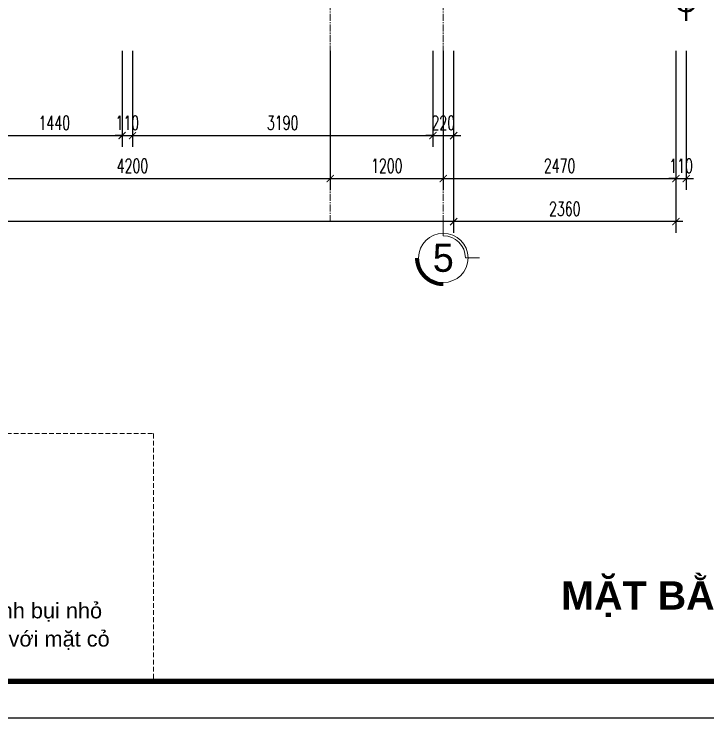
# Model space of a CAD drawing. Header units: millimetres. Extents: x -229618 to 2906, y -178063 to 96806.
# Drawn here: x -200010 to -192643, y -44272 to -36797 of the extents above; entities that cross this region are included whole.
import ezdxf
from ezdxf.enums import TextEntityAlignment as Align

# ---------------------------------------------------------------- set-up
doc = ezdxf.new("R2010")
doc.units = ezdxf.units.MM
doc.header["$LTSCALE"] = 200
doc.header["$MEASUREMENT"] = 0
doc.header["$PDMODE"] = 3
doc.header["$PDSIZE"] = 50
doc.linetypes.add('CENTER2', pattern=[1.125, 0.75, -0.125, 0.125, -0.125])
doc.linetypes.add('DASHED2', pattern=[0.375, 0.25, -0.125])
doc.layers.get('0').update_dxf_attribs({"color": 95, "linetype": 'CONTINUOUS'})
doc.layers.get('DEFPOINTS').update_dxf_attribs({"linetype": 'CONTINUOUS'})
for name, color, linetype, lineweight in [('cat', 1, 'CONTINUOUS', 40), ('hatch', 250, 'CONTINUOUS', 5), ('khuat', 8, 'DASHED2', 15), ('thay', 7, 'CONTINUOUS', 18), ('tim', 18, 'CENTER2', 9)]:
    doc.layers.add(name, color=color, linetype=linetype, lineweight=lineweight)
for name, color, linetype in [('DIM', 251, 'CONTINUOUS'), ('KHUNGTEN', 7, 'CONTINUOUS'), ('MANH', 9, 'CONTINUOUS'), ('TEXT', 33, 'CONTINUOUS')]:
    doc.layers.add(name, color=color, linetype=linetype)
doc.styles.add('Aria H B iso', font='Vharialb_0.ttf')
doc.styles.add('Aria H iso', font='Vharial_0.ttf')
doc.styles.add('Arial iso', font='vnarial_0.ttf')
doc.styles.add('dam', font='Vhavanb_0.ttf', dxfattribs={"width": 0.9, "height": 450})
doc.styles.add('Scale', font='vnsimli.shx', dxfattribs={"width": 0.65, "bigfont": 'bigfont.shx'})
doc.dimstyles.new('Scale', dxfattribs={"dimscale": 75, "dimtxt": 2, "dimasz": 1, "dimexe": 1.6, "dimexo": 0, "dimgap": 0.8, "dimtad": 1, "dimdec": 0, "dimzin": 0, "dimdsep": 46, "dimtxsty": 'Scale', "dimblk": 'ARCHTICK', "dimcen": 0.1, "dimdle": 1, "dimclrd": 256, "dimclre": 256, "dimclrt": 3, "dimadec": 0, "dimazin": 0, "dimtfac": 1, "dimtdec": 0, "dimtix": 1, "dimtmove": 2, "dimatfit": 3, "dimldrblk": 'ARCHTICK', "dimfxl": 0, "dimtolj": 1, "dimtzin": 0, "dimarcsym": 0})

# ---------------------------------------------------------------- blocks, each defined once
blk = doc.blocks.new('KhungA3')
at = {"layer": 'DEFPOINTS', "color": 8}
blk.add_lwpolyline([(-3.738, 3.813), (416.305, 3.813), (416.305, 300.813), (-3.738, 300.813)], close=True, dxfattribs=at)
at = {"layer": 'KHUNGTEN', "color": 4, "const_width": 0.724}
blk.add_lwpolyline([(7.542, 8.987), (411.131, 8.987), (411.131, 295.639), (7.542, 295.639)], close=True, dxfattribs=at)
blk = doc.blocks.new('_ArchTick')
at = {"color": 0, "linetype": 'ByBlock', "const_width": 0.15}
blk.add_lwpolyline([(-0.5, -0.5), (0.5, 0.5)], dxfattribs=at)
blk = doc.blocks.new('*D253')
at = {"layer": 'DEFPOINTS', "color": 0, "linetype": 'Continuous'}
for p in [(-198863, -37188.2), (-198753, -37188.2), (-198753, -38088)]:
    blk.add_point(p, dxfattribs=at)
at = {"layer": 'DIM', "linetype": 'Continuous', "lineweight": -2}
for p, q in [((-198863, -37188.2), (-198863, -38208)), ((-198753, -37188.2), (-198753, -38208)), ((-198863, -38088), (-198938, -38088)), ((-198863, -38088), (-198753, -38088)), ((-198753, -38088), (-198678, -38088))]:
    blk.add_line(p, q, dxfattribs=at)
at = {"layer": 'DIM', "linetype": 'Continuous', "lineweight": -2, "xscale": 75, "yscale": 75, "zscale": 75}
blk.add_blockref('_ArchTick', (-198863, -38088), dxfattribs=at)
at = {"layer": 'DIM', "linetype": 'Continuous', "lineweight": -2, "xscale": 75, "yscale": 75, "zscale": 75, "rotation": 180}
blk.add_blockref('_ArchTick', (-198753, -38088), dxfattribs=at)
at = {"layer": 'DIM', "color": 3, "linetype": 'Continuous', "insert": (-198808, -37953), "char_height": 150, "attachment_point": 5, "style": 'Scale'}
blk.add_mtext('\\A1;110', dxfattribs=at)
blk = doc.blocks.new('*D254')
at = {"layer": 'DEFPOINTS', "color": 0, "linetype": 'Continuous'}
for p in [(-198753, -37188.2), (-195563, -37188.2), (-195563, -38088)]:
    blk.add_point(p, dxfattribs=at)
at = {"layer": 'DIM', "linetype": 'Continuous', "lineweight": -2}
for p, q in [((-198753, -37188.2), (-198753, -38208)), ((-195563, -37188.2), (-195563, -38208)), ((-198828, -38088), (-195488, -38088))]:
    blk.add_line(p, q, dxfattribs=at)
at = {"layer": 'DIM', "linetype": 'Continuous', "lineweight": -2, "xscale": 75, "yscale": 75, "zscale": 75, "rotation": 180}
blk.add_blockref('_ArchTick', (-198753, -38088), dxfattribs=at)
at = {"layer": 'DIM', "linetype": 'Continuous', "lineweight": -2, "xscale": 75, "yscale": 75, "zscale": 75}
blk.add_blockref('_ArchTick', (-195563, -38088), dxfattribs=at)
at = {"layer": 'DIM', "color": 3, "linetype": 'Continuous', "insert": (-197158, -37953), "char_height": 150, "attachment_point": 5, "style": 'Scale'}
blk.add_mtext('\\A1;3190', dxfattribs=at)
blk = doc.blocks.new('*D255')
at = {"layer": 'DEFPOINTS', "color": 0, "linetype": 'Continuous'}
for p in [(-195563, -37188.2), (-195343, -37188.2), (-195343, -38088)]:
    blk.add_point(p, dxfattribs=at)
at = {"layer": 'DIM', "linetype": 'Continuous', "lineweight": -2}
for p, q in [((-195563, -37188.2), (-195563, -38208)), ((-195343, -37188.2), (-195343, -38208)), ((-195563, -38088), (-195638, -38088)), ((-195563, -38088), (-195343, -38088)), ((-195343, -38088), (-195268, -38088))]:
    blk.add_line(p, q, dxfattribs=at)
at = {"layer": 'DIM', "linetype": 'Continuous', "lineweight": -2, "xscale": 75, "yscale": 75, "zscale": 75}
blk.add_blockref('_ArchTick', (-195563, -38088), dxfattribs=at)
at = {"layer": 'DIM', "linetype": 'Continuous', "lineweight": -2, "xscale": 75, "yscale": 75, "zscale": 75, "rotation": 180}
blk.add_blockref('_ArchTick', (-195343, -38088), dxfattribs=at)
at = {"layer": 'DIM', "color": 3, "linetype": 'Continuous', "insert": (-195453, -37953), "char_height": 150, "attachment_point": 5, "style": 'Scale'}
blk.add_mtext('\\A1;220', dxfattribs=at)
blk = doc.blocks.new('*D256')
at = {"layer": 'DEFPOINTS', "color": 0, "linetype": 'Continuous'}
for p in [(-200303, -37188.2), (-198863, -37188.2), (-198863, -38088)]:
    blk.add_point(p, dxfattribs=at)
at = {"layer": 'DIM', "linetype": 'Continuous', "lineweight": -2}
for p, q in [((-200303, -37188.2), (-200303, -38208)), ((-198863, -37188.2), (-198863, -38208)), ((-200378, -38088), (-198788, -38088))]:
    blk.add_line(p, q, dxfattribs=at)
at = {"layer": 'DIM', "linetype": 'Continuous', "lineweight": -2, "xscale": 75, "yscale": 75, "zscale": 75, "rotation": 180}
blk.add_blockref('_ArchTick', (-200303, -38088), dxfattribs=at)
at = {"layer": 'DIM', "linetype": 'Continuous', "lineweight": -2, "xscale": 75, "yscale": 75, "zscale": 75}
blk.add_blockref('_ArchTick', (-198863, -38088), dxfattribs=at)
at = {"layer": 'DIM', "color": 3, "linetype": 'Continuous', "insert": (-199583, -37953), "char_height": 150, "attachment_point": 5, "style": 'Scale'}
blk.add_mtext('\\A1;1440', dxfattribs=at)
blk = doc.blocks.new('*D72')
at = {"layer": 'DEFPOINTS', "color": 0, "linetype": 'Continuous'}
for p in [(-200853, -37188.2), (-196653, -37188.2), (-196653, -38544.7)]:
    blk.add_point(p, dxfattribs=at)
at = {"layer": 'DIM', "linetype": 'Continuous', "lineweight": -2}
for p, q in [((-200853, -37188.2), (-200853, -38664.7)), ((-196653, -37188.2), (-196653, -38664.7)), ((-200928, -38544.7), (-196578, -38544.7))]:
    blk.add_line(p, q, dxfattribs=at)
at = {"layer": 'DIM', "linetype": 'Continuous', "lineweight": -2, "xscale": 75, "yscale": 75, "zscale": 75, "rotation": 180}
blk.add_blockref('_ArchTick', (-200853, -38544.7), dxfattribs=at)
at = {"layer": 'DIM', "linetype": 'Continuous', "lineweight": -2, "xscale": 75, "yscale": 75, "zscale": 75}
blk.add_blockref('_ArchTick', (-196653, -38544.7), dxfattribs=at)
at = {"layer": 'DIM', "color": 3, "linetype": 'Continuous', "insert": (-198753, -38409.7), "char_height": 150, "attachment_point": 5, "style": 'Scale'}
blk.add_mtext('\\A1;4200', dxfattribs=at)
blk = doc.blocks.new('*D73')
at = {"layer": 'DEFPOINTS', "color": 0, "linetype": 'Continuous'}
for p in [(-196653, -37188.2), (-195453, -37188.2), (-195453, -38544.7)]:
    blk.add_point(p, dxfattribs=at)
at = {"layer": 'DIM', "linetype": 'Continuous', "lineweight": -2}
for p, q in [((-196653, -37188.2), (-196653, -38664.7)), ((-195453, -37188.2), (-195453, -38664.7)), ((-196728, -38544.7), (-195378, -38544.7))]:
    blk.add_line(p, q, dxfattribs=at)
at = {"layer": 'DIM', "linetype": 'Continuous', "lineweight": -2, "xscale": 75, "yscale": 75, "zscale": 75, "rotation": 180}
blk.add_blockref('_ArchTick', (-196653, -38544.7), dxfattribs=at)
at = {"layer": 'DIM', "linetype": 'Continuous', "lineweight": -2, "xscale": 75, "yscale": 75, "zscale": 75}
blk.add_blockref('_ArchTick', (-195453, -38544.7), dxfattribs=at)
at = {"layer": 'DIM', "color": 3, "linetype": 'Continuous', "insert": (-196053, -38409.7), "char_height": 150, "attachment_point": 5, "style": 'Scale'}
blk.add_mtext('\\A1;1200', dxfattribs=at)
blk = doc.blocks.new('tr')
at = {"layer": 'thay', "ltscale": 600}
for p, q in [((0, -200), (0, 0)), ((313.2, -513.2), (513.2, -513.2))]:
    blk.add_line(p, q, dxfattribs=at)
at = {"layer": 'thay', "ltscale": 600, "const_width": 50}
blk.add_lwpolyline([(-375, -513.2, 0.414214), (0, -888.2, 0.414214)], format="xyb", dxfattribs=at)
at = {"layer": 'thay', "ltscale": 600}
blk.add_circle((0, -513.2), 350, dxfattribs=at)
blk.add_arc((0, -513.2), 313.2, 0, 90, dxfattribs=at)
at = {"layer": 'TEXT', "linetype": 'Continuous', "style": 'Aria H iso'}
blk.add_attdef('A', text='', height=350, dxfattribs=at).set_placement((0, -670.6), align=Align.CENTER)
blk = doc.blocks.new('*D100')
at = {"layer": 'DEFPOINTS', "color": 0, "linetype": 'Continuous'}
for p in [(-195453, -37188.2), (-192983, -37188.2), (-192983, -38544.7)]:
    blk.add_point(p, dxfattribs=at)
at = {"layer": 'DIM', "linetype": 'Continuous', "lineweight": -2}
for p, q in [((-195453, -37188.2), (-195453, -38664.7)), ((-192983, -37188.2), (-192983, -38664.7)), ((-195528, -38544.7), (-192908, -38544.7))]:
    blk.add_line(p, q, dxfattribs=at)
at = {"layer": 'DIM', "linetype": 'Continuous', "lineweight": -2, "xscale": 75, "yscale": 75, "zscale": 75, "rotation": 180}
blk.add_blockref('_ArchTick', (-195453, -38544.7), dxfattribs=at)
at = {"layer": 'DIM', "linetype": 'Continuous', "lineweight": -2, "xscale": 75, "yscale": 75, "zscale": 75}
blk.add_blockref('_ArchTick', (-192983, -38544.7), dxfattribs=at)
at = {"layer": 'DIM', "color": 3, "linetype": 'Continuous', "insert": (-194218, -38409.7), "char_height": 150, "attachment_point": 5, "style": 'Scale'}
blk.add_mtext('\\A1;2470', dxfattribs=at)
blk = doc.blocks.new('*D101')
at = {"layer": 'DEFPOINTS', "color": 0, "linetype": 'Continuous'}
for p in [(-192983, -37188.2), (-192873, -37188.2), (-192873, -38544.7)]:
    blk.add_point(p, dxfattribs=at)
at = {"layer": 'DIM', "linetype": 'Continuous', "lineweight": -2}
for p, q in [((-192983, -37188.2), (-192983, -38664.7)), ((-192873, -37188.2), (-192873, -38664.7)), ((-192983, -38544.7), (-193058, -38544.7)), ((-192983, -38544.7), (-192873, -38544.7)), ((-192873, -38544.7), (-192798, -38544.7))]:
    blk.add_line(p, q, dxfattribs=at)
at = {"layer": 'DIM', "linetype": 'Continuous', "lineweight": -2, "xscale": 75, "yscale": 75, "zscale": 75}
blk.add_blockref('_ArchTick', (-192983, -38544.7), dxfattribs=at)
at = {"layer": 'DIM', "linetype": 'Continuous', "lineweight": -2, "xscale": 75, "yscale": 75, "zscale": 75, "rotation": 180}
blk.add_blockref('_ArchTick', (-192873, -38544.7), dxfattribs=at)
at = {"layer": 'DIM', "color": 3, "linetype": 'Continuous', "insert": (-192928, -38409.7), "char_height": 150, "attachment_point": 5, "style": 'Scale'}
blk.add_mtext('\\A1;110', dxfattribs=at)
blk = doc.blocks.new('*D102')
at = {"layer": 'DEFPOINTS', "color": 0, "linetype": 'Continuous'}
for p in [(-195343, -37188.2), (-192983, -37188.2), (-195343, -39001.5)]:
    blk.add_point(p, dxfattribs=at)
at = {"layer": 'DIM', "linetype": 'Continuous', "lineweight": -2}
for p, q in [((-195343, -37188.2), (-195343, -39121.5)), ((-192983, -37188.2), (-192983, -39121.5)), ((-192908, -39001.5), (-195418, -39001.5))]:
    blk.add_line(p, q, dxfattribs=at)
at = {"layer": 'DIM', "linetype": 'Continuous', "lineweight": -2, "xscale": 75, "yscale": 75, "zscale": 75, "rotation": 180}
blk.add_blockref('_ArchTick', (-195343, -39001.5), dxfattribs=at)
at = {"layer": 'DIM', "linetype": 'Continuous', "lineweight": -2, "xscale": 75, "yscale": 75, "zscale": 75}
blk.add_blockref('_ArchTick', (-192983, -39001.5), dxfattribs=at)
at = {"layer": 'DIM', "color": 3, "linetype": 'Continuous', "insert": (-194163, -38866.5), "char_height": 150, "attachment_point": 5, "style": 'Scale'}
blk.add_mtext('\\A1;2360', dxfattribs=at)
blk = doc.blocks.new('*D103')
at = {"layer": 'DEFPOINTS', "color": 0, "linetype": 'Continuous'}
for p in [(-208873, -37188.2), (-195343, -37188.2), (-208873, -39001.5)]:
    blk.add_point(p, dxfattribs=at)
at = {"layer": 'DIM', "linetype": 'Continuous', "lineweight": -2}
for p, q in [((-208873, -37188.2), (-208873, -39121.5)), ((-195343, -37188.2), (-195343, -39121.5)), ((-195268, -39001.5), (-208948, -39001.5))]:
    blk.add_line(p, q, dxfattribs=at)
at = {"layer": 'DIM', "linetype": 'Continuous', "lineweight": -2, "xscale": 75, "yscale": 75, "zscale": 75, "rotation": 180}
blk.add_blockref('_ArchTick', (-208873, -39001.5), dxfattribs=at)
at = {"layer": 'DIM', "linetype": 'Continuous', "lineweight": -2, "xscale": 75, "yscale": 75, "zscale": 75}
blk.add_blockref('_ArchTick', (-195343, -39001.5), dxfattribs=at)
at = {"layer": 'DIM', "color": 3, "linetype": 'Continuous', "insert": (-202108, -38866.5), "char_height": 150, "attachment_point": 5, "style": 'Scale'}
blk.add_mtext('\\A1;13530', dxfattribs=at)
blk = doc.blocks.new('A$C028E5273')
at = {"layer": 'hatch', "linetype": 'Continuous'}
h = blk.add_hatch(color=256, dxfattribs=at)
h.paths.add_polyline_path([(0, 100, 0.414214), (-100, 0), (0, 0)])
h.paths.add_polyline_path([(100, 0), (0, 0), (0, -100, 0.414214)])
at = {"layer": 'cat'}
for p, q in [((0, -200), (0, 200)), ((-200, 0), (200, 0))]:
    blk.add_line(p, q, dxfattribs=at)
blk.add_circle((0, 0), 100, dxfattribs=at)

msp = doc.modelspace()

# ---------------------------------------------------------------- linework, layer by layer
at = {"layer": 'khuat'}
msp.add_lwpolyline([(-210813.9, -41253), (-198529.2, -41253), (-198529.2, -43883.5)], dxfattribs=at)
at = {"layer": 'tim', "ltscale": 0.5}
for p, q in [((-196653, -24419.5), (-196653, -39001.5)), ((-195453, -24419.5), (-195453, -39001.5))]:
    msp.add_line(p, q, dxfattribs=at)

# ---------------------------------------------------------------- block references
at = {"layer": 'DIM', "linetype": 'Continuous'}
msp.add_blockref('A$C028E5273', (-192873, -36669.5), dxfattribs=at)
at = {"layer": 'KHUNGTEN', "xscale": 75, "yscale": 75, "zscale": 75.00000000000009}
msp.add_blockref('KhungA3', (-217336, -44557.6), dxfattribs=at)
at = {"layer": 'MANH', "xscale": 0.75, "yscale": 0.75, "zscale": 0.75}
msp.add_blockref('tr', (-195453, -39001.5), dxfattribs=at)

# ---------------------------------------------------------------- texts
at = {"layer": 'TEXT', "linetype": 'Continuous', "style": 'dam'}
msp.add_text('5', height=300, dxfattribs=at).set_placement((-195453, -39386.4), align=Align.MIDDLE)
at = {"layer": 'TEXT', "style": 'Aria H B iso'}
msp.add_text('mÆt b»ng tÇng 1', height=300, dxfattribs=at).set_placement((-190290.4, -43121.4), align=Align.RIGHT)
at = {"layer": 'TEXT', "style": 'Arial iso'}
for s, p in [('c©y cóc th¬m trång thµnh bôi nhá', (-202506.7, -43214.2)), ('tØa h×nh cÇu cao 600 so víi mÆt cá', (-202516.1, -43514))]:
    msp.add_text(s, height=165, dxfattribs=at).set_placement(p)

# ---------------------------------------------------------------- dimensions: what is measured, and where the dimension line sits
at = {"layer": 'DIM', "linetype": 'Continuous'}
for base, p1, p2, picture, middle in [((-208873, -39001.5), (-195343, -37188.2), (-208873, -37188.2), '*D103', (-202108, -38866.5)), ((-198863, -38088), (-200303, -37188.2), (-198863, -37188.2), '*D256', (-199583, -37953)), ((-198753, -38088), (-198863, -37188.2), (-198753, -37188.2), '*D253', (-198808, -37953)), ((-195563, -38088), (-198753, -37188.2), (-195563, -37188.2), '*D254', (-197158, -37953)), ((-195343, -38088), (-195563, -37188.2), (-195343, -37188.2), '*D255', (-195453, -37953)), ((-192983, -38544.7), (-195453, -37188.2), (-192983, -37188.2), '*D100', (-194218, -38409.7)), ((-195343, -39001.5), (-192983, -37188.2), (-195343, -37188.2), '*D102', (-194163, -38866.5)), ((-192873, -38544.7), (-192983, -37188.2), (-192873, -37188.2), '*D101', (-192928, -38409.7))]:
    dim = msp.add_linear_dim(base=base, p1=p1, p2=p2, dimstyle='Scale', override={"dimfxl": 70}, dxfattribs=at)
    dim.commit()
    dim.dimension.update_dxf_attribs({"geometry": picture, "text_midpoint": middle})
for base, p1, p2, picture, middle in [((-196653, -38544.7), (-200853, -37188.2), (-196653, -37188.2), '*D72', (-198753, -38409.7)), ((-195453, -38544.7), (-196653, -37188.2), (-195453, -37188.2), '*D73', (-196053, -38409.7))]:
    dim = msp.add_linear_dim(base=base, p1=p1, p2=p2, dimstyle='Scale', dxfattribs=at)
    dim.commit()
    dim.dimension.update_dxf_attribs({"geometry": picture, "text_midpoint": middle})

doc.saveas('drawing.dxf')
